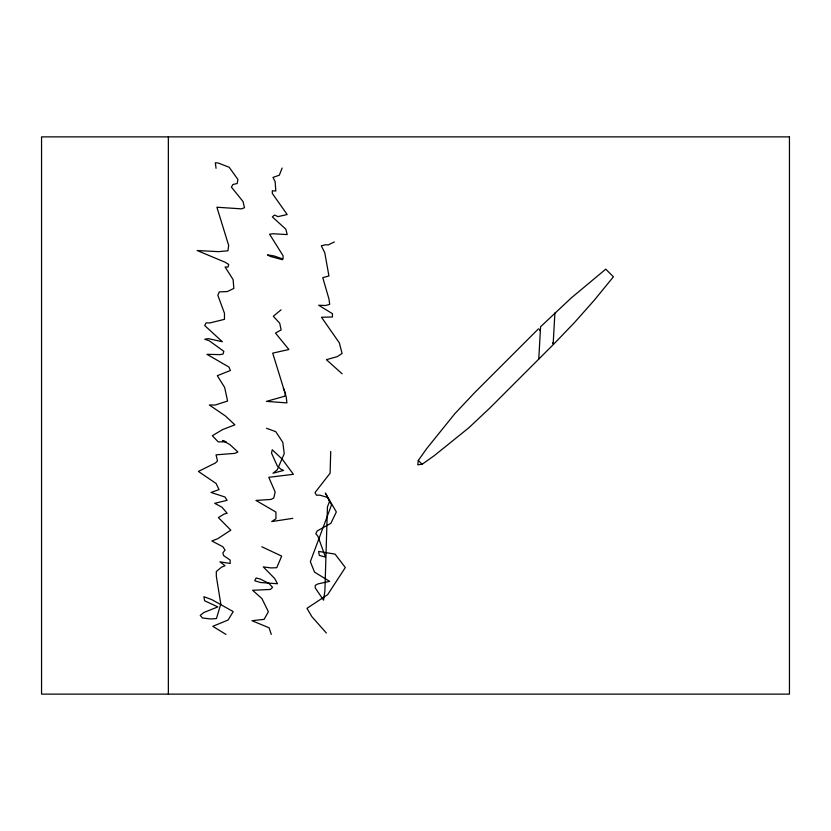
<?xml version="1.0" encoding="UTF-8"?>
<svg xmlns="http://www.w3.org/2000/svg" width="831" height="831" viewBox="0 0 831 831"><rect width="100%" height="100%" fill="white"/><g stroke="black" fill="none" stroke-linecap="round" stroke-linejoin="round"><path stroke-width="1.25" d="M330.728 451.41L330.104 473.182L315.022 492.586L316.403 495.214L319.852 495.141L328.11 497.624L329.481 501.55L327.445 506.879L324.9 590.841L323.55 600.159L315.25 587.995L315.25 585.346L318.003 583.892L329.678 581.378L314.523 572.123L310.347 561.683L331.548 504.812L325.347 493.053L336.347 511.938L330.904 523.281L317.182 530.957L315.811 533.647L317.889 536.224L325.503 557.123L319.312 555.378L318.616 551.431L335.08 554.121L345.322 567.531L327.663 594.664L306.992 608.313L311.864 616.675L326.386 633.035M538.768 359.117L540.576 326.739L571.219 297.976L605.757 269.161L613.413 276.816L594.435 300.043L574.543 322.48L553.768 344.117L552.74 343.089L553.238 342.58M554.9 312.923L553.114 344.761L490.29 407.585L468.746 427.861L434.198 455.7L422.138 464.269L417.775 464.799L418.305 460.436L426.874 448.376L454.723 413.828L474.989 392.284L538.467 328.806M282.135 168.059L279.33 175.196L272.984 177.398L275.113 181.574L275.84 191.016L272.308 190.756L272.308 193.446L287.173 214.533L278.021 216.621L274.49 215.052L272.371 216.933L285.802 229.148L287.225 234.581L273.119 233.74L269.576 234.207L283.059 255.73L283.059 259.075L273.877 255.917L267.499 254.909L270.335 256.405L282.363 259.708M540.462 328.889L539.485 329.834L540.358 330.696M281.075 309.828L273.316 316.258L279.694 323.166L281.127 329.907L275.487 333.086L288.908 349.508L272.703 353.133L286.217 396.886L286.934 402.9L266.429 401.383L284.804 396.2L285.511 393.53L283.381 388.16M334.311 241.966L328.172 244.916L325.43 244.761L321.306 245.841L324.755 252.645L328.931 275.954L322.76 277.647L328.983 299.046L329.689 304.343L325.575 305.507L318.699 305.247L332.442 313.682L332.452 316.975L321.483 317.255L339.339 342.86L342.081 353.445L337.324 356.613L326.396 359.667L342.133 373.815M292.824 518.347L271.695 521.577L275.944 518.783L275.923 512.083L255.979 500.428L270.937 499.441L273.763 498.049L275.165 491.983L268.756 477.316L293.416 474.314L282.145 459.065L272.236 449.758L271.529 453.113L277.222 465.807L280.764 469.12L283.589 470.429L272.994 473.234L277.232 469.827L284.244 453.705L282.81 442.341L275.726 431.632L266.502 428.277M261.807 546.756L281.678 556.116L276.765 567.698L271.103 567.926L263.282 566.898L274.677 578.511L277.512 583.746L260.467 582.51L254.743 580.734L256.166 577.981L260.456 579.134L269.015 583.466L272.568 587.33L270.449 589.449L252.614 590.29L261.931 598.6L268.371 611.72L264.123 619.355L251.97 620.705L269.119 627.81L271.27 634.396M225.97 634.417L212.788 626.325L228.12 620.009L233.189 611.574L211.988 599.722L203.875 596.689L204.623 600.771L217.878 606.931L203.917 612.447L200.229 615.387L202.452 618.004L210.565 618.929L216.434 618.607L220.797 604.054L216.33 576.298L216.32 571.52L221.43 567.23L225.076 565.714L219.955 561.829L230.166 563.48L230.156 560.084L223.591 555.565L222.853 552.864L225.035 550.06L222.843 546.736L211.843 540.96L217.701 538.727L230.81 530.157L218.387 517.557L224.225 514.005L227.133 513.257L222.012 507.253L214.689 503.316L227.102 500.335L224.91 496.98L210.991 492.461L219.052 489.594L216.102 483.497L198.401 471.426L215.322 463.033L217.514 460.966L216.029 454.837L234.976 453.352L237.863 451.981L229.875 444.554L222.583 440.492L226.229 441.843L218.2 441.863L212.321 435.735L222.552 429.596L234.903 424.849L225.44 415.988L209.308 404.977L215.177 405.019L227.59 401.041L224.64 387.402L217.306 375.705L230.416 370.491L228.961 367.063L206.971 354.328L220.173 354.629L223.103 354.016L223.819 351.305L209.142 340.71L204.727 339.225L208.404 338.632L222.334 341.738L204.686 325.534L206.161 322.833L209.838 322.958L224.474 319.333L224.453 313.214L217.836 295.254L219.291 291.899L227.32 291.556L233.843 288.43L233.096 279.569L225.066 266.969L227.985 267.104L228.702 264.424L225.056 262.201L197.113 250.515L218.46 251.648L227.943 250.785L228.66 245.394L216.891 207.231L241.603 208.861L244.491 207.698L243.026 201.518L231.423 187.141L232.867 184.534L237.209 183.495L237.926 179.475L229.19 167.28L218.241 163.011L215.312 162.783L216.06 168.298M418.305 460.436L422.138 464.269M168.35 136.876L168.35 694.124M789.45 136.876L41.55 136.876L41.55 694.124L789.45 694.124L789.45 136.876"/></g></svg>
